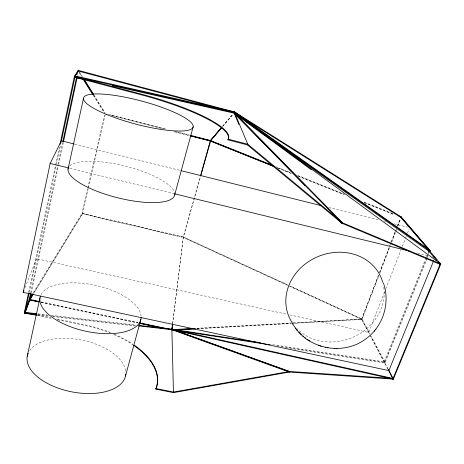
<?xml version="1.0" encoding="UTF-8"?>
<svg xmlns="http://www.w3.org/2000/svg" width="464" height="464" viewBox="0 0 464 464"><rect width="100%" height="100%" fill="white"/><g stroke="black" fill="none" stroke-linecap="round" stroke-linejoin="round"><path stroke-width="0.35" stroke-dasharray="2.32 1.74" d="M426.851 257.63L384.499 362.918L286.421 347.814M172.562 323.942L183.274 237.156L200.303 176.39M172.666 323.559L183.286 237.504L200.57 176.477M426.08 257.914L384.03 362.303L384.064 361.763L268.969 344.091M28.687 292.227L59.398 147.175M29.278 292.459L56.347 164.801M56.498 164.094L61.289 141.514M30.624 292.999L57.901 164.958M58.012 164.291L62.715 142.332M31.216 293.12L58.481 165.149M58.632 164.442L63.458 141.816M77.616 75.354L77.917 73.938M87.673 188.645L82 213.37L82.348 213.852L183.152 237.487L183.257 236.971L82.035 213.353L32.7 293.776M87.835 187.937L104.528 115.171M33.617 293.347L82.488 213.533L88.212 188.645M88.375 187.937L105.235 114.509M82.511 213.475L183.274 237.156L289.281 285.783M82.435 213.794L33.588 293.642M378.496 275.239L361.705 319.012L369.779 334.353M379.529 272.548L390.375 244.261M391.407 241.57L395.026 232.145M397.346 226.084L400.188 218.672M378.641 275.106L361.856 318.867L290.128 285.952M379.674 272.414L390.259 244.824M391.291 242.127L395.166 232.035M395.421 231.362L396.198 229.344M397.486 225.98L400.328 218.573M291.676 323.443L361.961 319.423L378.763 276.039M379.796 273.342L389.876 247.086M391.686 242.376L395.56 232.273M395.821 231.6L396.592 229.581M397.886 226.217L400.728 218.811M384.482 292.152L368.776 332.444L289.582 314.859M385.793 288.794L400.971 249.847M402.282 246.494L405.159 239.105M405.42 238.432L406.203 236.42M407.514 233.061L409.086 229.03M25.056 287.657L36.441 258.663L286.752 314.232M426.352 257.242L427.704 253.889M427.976 253.216L428.788 251.204M427.124 256.963L428.208 254.278M428.481 253.605L429.391 251.355M427.182 258.448L385.108 362.5A0.626 0.528 -22.6 0 1 384.499 362.918L370.504 336.29M427.454 257.781L427.994 256.435M362.21 319.162L369.965 333.796M293.805 323.159L362.187 319.075M361.624 319.342L183.297 237.493M222.552 126.266L233.264 113.674M222.691 126.324L232.951 114.283M222.894 126.272L233.137 114.266M361.682 319.505L369.396 334.179M196.394 328.297L292.407 322.903M293.126 322.863L361.705 319.012L289.936 286.085M197.125 328.593L290.916 323.321M197.136 328.756L290.957 323.483M37.903 314.36L48.714 315.595M52.293 316.001L135.123 325.479M37.799 314.882L49.317 316.199M52.913 316.61L134.989 325.977M38.013 313.832L46.655 314.824M50.97 315.317L135.9 325.049M276.828 345.819L385.108 362.5L371.31 336.348M37.712 314.998L50.924 317.77M57.182 319.081L85.156 324.939A83.827 44.179 11.3 0 1 111.354 332.897M36.969 315.392L51.429 318.42M57.693 319.731L85.028 325.461A83.804 44.225 11.3 0 1 109.956 332.908M41.163 301.89L137.941 322.468M41.099 302.226L137.831 322.787M41.047 302.4L137.808 322.961M387.794 368.857L384.117 361.868L384.691 361.99M69.849 168.258L173.994 193.656M417.472 253.031L427.327 255.432M74.803 144.142L180.305 170.468M328.721 207.507L379.361 220.145M384.285 221.369L385.694 221.722M394.133 223.828L407.496 227.163M108.286 114.121L167.057 129.294M176.152 131.643L189.445 135.076M110.995 115.246L165.538 129.323M174.626 131.672L189.312 135.459M112.358 115.722L162.742 128.725M173.936 131.614L189.329 135.587M275.825 166.692L290.626 172.62M297.349 175.317L343.772 193.911M363.95 201.997L392.88 213.585M277.803 167.91L291.92 173.571M297.969 175.995L344.363 194.59M364.536 202.675L394.116 214.536M277.6 167.974L291.723 173.64M298.451 176.337L344.195 194.671M364.379 202.762L394.649 214.902M183.518 237.058L287.5 284.745M384.117 361.868L384.534 362.378M79.066 72.755L80.991 75.818M93.305 95.398L104.081 112.532M79.82 72.338L82.505 76.624M93.995 95.01L105.102 112.787M78.52 71.114L81.971 76.618M93.473 94.963L104.597 112.694M370.098 334.956L387.852 368.683M113.715 334.463A83.804 44.225 11.3 0 1 132.849 344.81M114.463 334.213A83.827 44.179 11.3 0 1 132.988 344.288M383.786 287.233A50.037 43.964 -22.5 0 1 354.629 336.493A50.037 43.964 -22.5 0 1 297.07 328.75M69.809 165.868A54.868 16.275 14.1 0 1 126.011 166.321A54.868 16.275 14.1 0 1 174.528 192.612M29.725 350.477A50.106 26.361 11.3 0 1 83.398 340.437A50.106 26.361 11.3 0 1 125.756 371.658M41.105 294.495A51.585 23.444 12.4 0 1 94.992 285.256A51.585 23.444 12.4 0 1 141.091 315.92"/><path stroke-width="0.7" d="M133.441 345.21A83.804 44.225 11.3 0 1 155.811 389.128L173.461 392.631L289.316 372.064L289.391 371.432L172.069 329.185L171.848 329.678L138.643 325.879M76.595 74.159L78.52 71.114L234.535 112.63L400.705 217.326L440.8 263.993L393.35 379.123L289.316 372.064L171.848 329.678L172.562 323.942M171.871 330.014L172.579 324.278M389.824 378.34L171.848 329.678L171.929 329.138L138.782 325.38M59.995 144.345L74.379 76.421L77.877 70.94A0.679 0.638 43.9 0 1 78.66 70.476L234.709 112.027L234.424 113.315L235.149 113.065L234.807 113.593L240.126 117.369M433.701 260.675L388.855 370.591L23.2 292.378L50.147 163.45L61.434 140.807L75.191 75.934L78.66 70.476A0.655 0.626 -23.1 0 0 77.911 70.922L77.575 72.355M28.536 292.935L24.337 312.748A0.621 0.539 11.4 0 0 24.836 313.403L32.033 314.227M29.128 293.161L24.836 313.403L29.748 299.999A0.597 0.522 11.9 0 1 29.273 299.361L30.514 293.642M62.866 141.624L76.554 77.285M31.065 293.828L29.858 299.483L24.946 312.875L37.19 314.279M63.458 141.816L77.163 77.476M400.937 216.926L430.163 251.065L234.535 112.63L75.052 76.595M27.225 356.364L40.014 297.708M68.063 169.029L83.497 98.252M289.391 371.432L392.892 378.467L392.811 379.088L440.301 263.784L439.913 264.283L342.159 223.341L234.291 113.175L234.419 112.601L234.245 113.204L112.276 85.689M273.766 166.298L210.563 140.963L210.604 140.656M125.495 376.008L140.905 319.249M174.65 194.996L193.169 126.805M200.523 175.844L210.395 140.575L221.618 127.356M200.767 175.781L210.563 140.963M155.811 389.128L155.968 388.577A83.827 44.179 11.3 0 0 134.16 345.094M440.574 264.538L439.953 264.387L440.8 263.993L342.513 222.807L342.026 223.323L247.416 144.896L227.952 139.844L228.155 139.136A94.894 19.981 14.9 0 0 141.456 94.175L74.379 76.421A0.708 0.667 42.4 0 1 75.191 75.934L234.709 112.027M173.321 392.602L173.484 392.051L289.234 371.507L289.316 372.064M247.631 144.194L247.416 144.896L247.909 144.333M29.273 299.361L24.337 312.748L36.337 315.259M23.2 292.378L23.995 290.354M234.819 112.097L401.058 216.856L429.971 250.398L429.391 251.355L428.788 251.204L429.125 250.606L428.719 251.123L258.454 130.367M234.291 113.175L234.877 112.102L429.971 250.398A0.673 0.58 -32.6 0 1 430.163 251.065M32.863 294.576L29.858 299.483L39.747 301.588M32.7 293.776L29.313 299.303A0.597 0.336 28.6 0 0 29.8 299.825L33.211 294.263M342.159 223.341L342.513 222.807L234.535 112.63L247.788 144.234L342.513 222.807M296.705 329.73C312.458 349.914 344.079 354.629 364.872 339.567C382.829 327.561 390.688 303.091 383.345 282.825M374.193 331.157L374.552 330.716M375.492 329.55L375.892 329.069M221.763 127.414L210.569 140.551L273.134 165.613M190.733 135.952L210.325 141.004L221.496 127.907M429.565 250.92L428.788 251.204L436.624 260.362M139.357 322.77L171.848 329.678L193.505 328.46M174.035 329.892L194.236 328.756M174.766 330.014L195.692 328.837M336.475 348.476L337.038 348.487M334.341 348.452L334.956 348.464M33.478 314.389L34.916 314.551M36.575 313.67L25.062 312.347L36.453 314.737M260.391 342.774L172.463 329.272L172.492 329.776L172.069 329.185L392.811 378.386L388.13 369.489M171.848 329.678L267.09 344.323M268.256 344.503L269.683 344.717M183.332 331.94L191.209 333.158M325.2 347.281L325.989 347.432M327.294 347.681L328.042 347.826M155.968 388.577L173.484 392.051L173.6 392.608M29.8 299.825L38.982 301.78M139.241 323.089L166.071 328.79M29.748 299.999L38.93 301.948M139.223 323.263L162.528 328.216M163.943 328.518L165.352 328.814M393.547 378.641L392.95 378.514L393.35 379.123L391.233 378.653M84.077 79.327L74.913 77.256L141.3 94.818A94.865 20.062 14.9 0 1 227.952 139.844M50.147 163.45L68.44 167.91M174.702 193.824L409.028 250.972M432.958 256.807L435.07 257.323M61.434 140.807L74.095 143.968M181.012 170.648L320.984 205.575M190.147 135.256L210.436 140.499M190.716 135.819L210.291 140.876M228.155 139.136L247.788 144.234M320.264 345.9L321.105 346.19M318.24 345.204L319.116 345.512M289.234 371.507L171.871 329.231L173.461 392.631M398.936 216.009L400.954 216.816M210.325 141.004L274.236 166.628M309.708 341.052L307.023 339.306M246.036 121.562L250.177 124.497M251.952 125.756L257.271 129.526M234.535 112.63L440.8 263.993M234.54 113.402L311.332 169.778M438.683 263.274L439.849 264.132L438.468 262.514M302.777 336L303.653 336.719M304.442 337.351L305.3 338.053M298.868 332.236L299.686 333.065M300.382 333.755L301.188 334.573M235.254 114.26L305.086 185.594M340.002 221.258L342.026 223.323M292.314 323.507L296.102 328.982M295.359 328.054L297.441 330.646M82.911 78.874L92.533 94.175M84.419 79.692L93.612 94.401M83.508 79.06L93.09 94.349M388.188 369.315L393.35 379.123M234.239 113.228L238.908 124.445M401.058 216.856A0.597 0.528 -34.2 0 1 401.244 217.465M293.039 323.953A50.037 43.964 -22.5 0 1 316.001 257.468A50.037 43.964 -22.5 0 1 382.742 282.303M174.719 193.83A54.868 16.275 14.1 0 1 116.766 197.554A54.868 16.275 14.1 0 1 68.962 166.843M125.767 374.164A50.106 26.361 11.3 0 1 70.058 391.506A50.106 26.361 11.3 0 1 28.136 353.319M141.126 317.602A51.585 23.444 12.4 0 1 86.043 331.29A51.585 23.444 12.4 0 1 40.432 296.067M171.889 329.179L171.744 329.666L171.929 329.138M106.204 114.289A56.683 11.884 14.9 0 0 192.908 127.606A56.683 11.884 14.9 0 0 115.896 95.59A56.683 11.884 14.9 0 0 106.204 114.289"/></g></svg>
